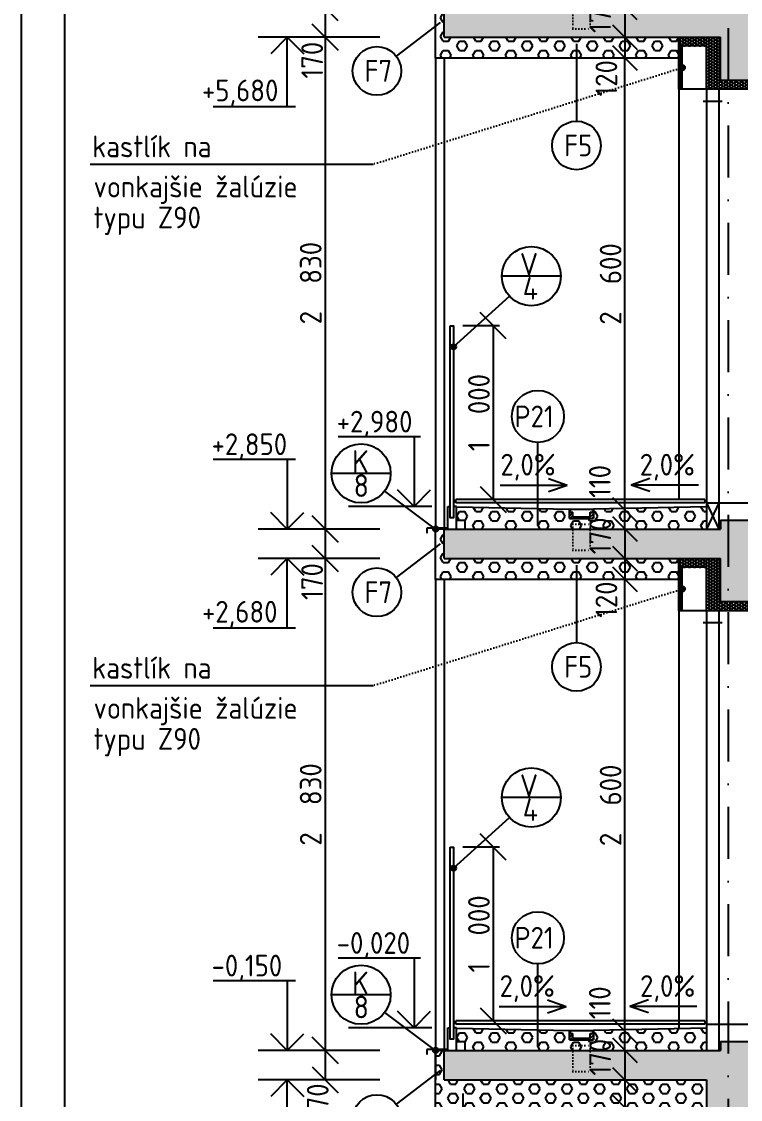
# Model space of a CAD drawing. Extents: x 3792242 to 5145247, y -1546315 to -1031918.
# Drawn here: x 3885421 to 3889560, y -1502193 to -1495990 of the extents above; entities that cross this region are included whole.
import ezdxf

# ---------------------------------------------------------------- set-up
doc = ezdxf.new("R2010")
doc.units = 0
doc.header["$MEASUREMENT"] = 0
doc.linetypes.add('ACAD_ISO07W100', pattern=[3.5, 0.5, -3])
doc.linetypes.add('BODKOCIARKOVANA_3', pattern=[5.6, 3, -1.3, 0, -1.3])
doc.layers.get('0').update_dxf_attribs({"linetype": 'CONTINUOUS'})
doc.layers.get('Defpoints').update_dxf_attribs({"color": 61, "linetype": 'CONTINUOUS'})
for name, color, linetype in [('KÓTY', 4, 'CONTINUOUS'), ('MÚRY', 1, 'CONTINUOUS'), ('OKNÁ', 143, 'CONTINUOUS'), ('osi', 253, 'CONTINUOUS'), ('TENKÁ', 7, 'CONTINUOUS'), ('tzb', 153, 'CONTINUOUS'), ('ZARIADENIE1', 145, 'CONTINUOUS'), ('ŠRAFY', 82, 'CONTINUOUS'), ('šrafy-múry', 8, 'CONTINUOUS')]:
    doc.layers.add(name, color=color, linetype=linetype)
doc.styles.add('STYLE1', font='isocp.shx')
doc.dimstyles.new('STANDARD 50', dxfattribs={"dimtxt": 125, "dimasz": 140, "dimexe": 10, "dimexo": 200, "dimgap": 20, "dimtad": 1, "dimdsep": 46, "dimlunit": 6, "dimtxsty": 'STYLE1', "dimblk1": 'OBLIQUE', "dimblk2": 'OBLIQUE', "dimsah": 1, "dimcen": 2.5, "dimse1": 1, "dimse2": 1, "dimadec": 0, "dimazin": 0, "dimtfac": 1, "dimtmove": 1, "dimatfit": 3, "dimldrblk": 'OBLIQUE', "dimfxl": 1, "dimtolj": 1, "dimtzin": 0, "dimarcsym": 0})
doc.dimstyles.new('STANDARD-50', dxfattribs={"dimtxt": 125, "dimasz": 150, "dimexe": 10, "dimexo": 200, "dimgap": 20, "dimtad": 1, "dimdsep": 46, "dimlunit": 6, "dimtxsty": 'STYLE1', "dimblk1": 'OBLIQUE', "dimblk2": 'OBLIQUE', "dimsah": 1, "dimcen": 2.5, "dimse1": 1, "dimse2": 1, "dimadec": 0, "dimazin": 0, "dimtfac": 1, "dimtmove": 1, "dimatfit": 3, "dimldrblk": 'OBLIQUE', "dimfxl": 1, "dimtolj": 1, "dimtzin": 0, "dimarcsym": 0})
pattern_1 = [(45, (-28638, 39883.5), (53.0330086, 194.4543648), [250, -50, 0, -50])]

# ---------------------------------------------------------------- blocks, each defined once
blk = doc.blocks.new('_OBLIQUE')
at = {"color": 0, "linetype": 'ByBlock'}
blk.add_line((-0.5, -0.5), (0.5, 0.5), dxfattribs=at)
blk = doc.blocks.new('*D31944')
at = {"layer": 'Defpoints', "color": 0}
for p in [(3887855, -1501910.3), (3887168.5, -1502080.3), (3887855, -1502080.3)]:
    blk.add_point(p, dxfattribs=at)
at = {"layer": 'KÓTY', "color": 0, "lineweight": -2, "ltscale": 0.25}
blk.add_line((3887168.5, -1501910.3), (3887168.5, -1502080.3), dxfattribs=at)
at = {"layer": 'KÓTY', "color": 0, "linetype": 'ByBlock', "lineweight": -2, "xscale": 150, "yscale": 150, "zscale": 150}
for p, rotation in [((3887168.5, -1501910.3), 90), ((3887168.5, -1502080.3), 270)]:
    blk.add_blockref('_OBLIQUE', p, dxfattribs=dict(at, rotation=rotation))
at = {"layer": 'KÓTY', "color": 0, "insert": (3887126.5, -1502206.5), "char_height": 125, "attachment_point": 5, "rotation": 90, "style": 'STYLE1'}
blk.add_mtext('\\A1;170', dxfattribs=at)
blk = doc.blocks.new('*D31945')
at = {"layer": 'Defpoints', "color": 0}
for p in [(3887855, -1499080.3), (3887168.5, -1501910.3), (3887855, -1501910.3)]:
    blk.add_point(p, dxfattribs=at)
at = {"layer": 'KÓTY', "color": 0, "lineweight": -2, "ltscale": 0.25}
blk.add_line((3887168.5, -1499080.3), (3887168.5, -1501910.3), dxfattribs=at)
at = {"layer": 'KÓTY', "color": 0, "linetype": 'ByBlock', "lineweight": -2, "xscale": 150, "yscale": 150, "zscale": 150}
for p, rotation in [((3887168.5, -1499080.3), 90), ((3887168.5, -1501910.3), 270)]:
    blk.add_blockref('_OBLIQUE', p, dxfattribs=dict(at, rotation=rotation))
at = {"layer": 'KÓTY', "color": 0, "insert": (3887086, -1500495.3), "char_height": 125, "attachment_point": 5, "rotation": 90, "style": 'STYLE1'}
blk.add_mtext('\\A1;2ﾠ830', dxfattribs=at)
blk = doc.blocks.new('*D31946')
at = {"layer": 'Defpoints', "color": 0}
for p in [(3887855, -1496080.3), (3887168.5, -1498910.3), (3887855, -1498910.3)]:
    blk.add_point(p, dxfattribs=at)
at = {"layer": 'KÓTY', "color": 0, "lineweight": -2, "ltscale": 0.25}
blk.add_line((3887168.5, -1496080.3), (3887168.5, -1498910.3), dxfattribs=at)
at = {"layer": 'KÓTY', "color": 0, "linetype": 'ByBlock', "lineweight": -2, "xscale": 150, "yscale": 150, "zscale": 150}
for p, rotation in [((3887168.5, -1496080.3), 90), ((3887168.5, -1498910.3), 270)]:
    blk.add_blockref('_OBLIQUE', p, dxfattribs=dict(at, rotation=rotation))
at = {"layer": 'KÓTY', "color": 0, "insert": (3887086, -1497495.3), "char_height": 125, "attachment_point": 5, "rotation": 90, "style": 'STYLE1'}
blk.add_mtext('\\A1;2ﾠ830', dxfattribs=at)
blk = doc.blocks.new('*D31947')
at = {"layer": 'Defpoints', "color": 0}
for p in [(3887855, -1498910.3), (3887168.5, -1499080.3), (3887855, -1499080.3)]:
    blk.add_point(p, dxfattribs=at)
at = {"layer": 'KÓTY', "color": 0, "lineweight": -2, "ltscale": 0.25}
blk.add_line((3887168.5, -1498910.3), (3887168.5, -1499080.3), dxfattribs=at)
at = {"layer": 'KÓTY', "color": 0, "linetype": 'ByBlock', "lineweight": -2, "xscale": 150, "yscale": 150, "zscale": 150}
for p, rotation in [((3887168.5, -1498910.3), 90), ((3887168.5, -1499080.3), 270)]:
    blk.add_blockref('_OBLIQUE', p, dxfattribs=dict(at, rotation=rotation))
at = {"layer": 'KÓTY', "color": 0, "insert": (3887094.5, -1499212.5), "char_height": 125, "attachment_point": 5, "rotation": 90, "style": 'STYLE1'}
blk.add_mtext('\\A1;170', dxfattribs=at)
blk = doc.blocks.new('*D31953')
at = {"layer": 'Defpoints', "color": 0}
for p in [(3887855, -1495910.3), (3887168.5, -1496080.3), (3887855, -1496080.3)]:
    blk.add_point(p, dxfattribs=at)
at = {"layer": 'KÓTY', "color": 0, "lineweight": -2, "ltscale": 0.25}
blk.add_line((3887168.5, -1495910.3), (3887168.5, -1496080.3), dxfattribs=at)
at = {"layer": 'KÓTY', "color": 0, "linetype": 'ByBlock', "lineweight": -2, "xscale": 150, "yscale": 150, "zscale": 150}
for p, rotation in [((3887168.5, -1495910.3), 90), ((3887168.5, -1496080.3), 270)]:
    blk.add_blockref('_OBLIQUE', p, dxfattribs=dict(at, rotation=rotation))
at = {"layer": 'KÓTY', "color": 0, "insert": (3887094.5, -1496212.5), "char_height": 125, "attachment_point": 5, "rotation": 90, "style": 'STYLE1'}
blk.add_mtext('\\A1;170', dxfattribs=at)
blk = doc.blocks.new('*D49195')
at = {"layer": 'Defpoints', "color": 0}
for p in [(3887908, -1497740.3), (3887921, -1498740.3), (3888137, -1498740.3)]:
    blk.add_point(p, dxfattribs=at)
at = {"layer": 'KÓTY', "color": 0, "lineweight": -2, "ltscale": 0.25}
blk.add_line((3888137, -1497740.3), (3888137, -1498740.3), dxfattribs=at)
at = {"layer": 'KÓTY', "color": 0, "linetype": 'ByBlock', "lineweight": -2, "xscale": 150, "yscale": 150, "zscale": 150}
for p, rotation in [((3888137, -1497740.3), 90), ((3888137, -1498740.3), 270)]:
    blk.add_blockref('_OBLIQUE', p, dxfattribs=dict(at, rotation=rotation))
at = {"layer": 'KÓTY', "color": 0, "insert": (3888054.5, -1498240.3), "char_height": 125, "attachment_point": 5, "rotation": 90, "style": 'STYLE1'}
blk.add_mtext('\\A1;1ﾠ000', dxfattribs=at)
blk = doc.blocks.new('*D49196')
at = {"layer": 'Defpoints', "color": 0}
for p in [(3887908, -1500740.3), (3887921, -1501740.3), (3888137, -1501740.3)]:
    blk.add_point(p, dxfattribs=at)
at = {"layer": 'KÓTY', "color": 0, "lineweight": -2, "ltscale": 0.25}
blk.add_line((3888137, -1500740.3), (3888137, -1501740.3), dxfattribs=at)
at = {"layer": 'KÓTY', "color": 0, "linetype": 'ByBlock', "lineweight": -2, "xscale": 150, "yscale": 150, "zscale": 150}
for p, rotation in [((3888137, -1500740.3), 90), ((3888137, -1501740.3), 270)]:
    blk.add_blockref('_OBLIQUE', p, dxfattribs=dict(at, rotation=rotation))
at = {"layer": 'KÓTY', "color": 0, "insert": (3888054.5, -1501240.3), "char_height": 125, "attachment_point": 5, "rotation": 90, "style": 'STYLE1'}
blk.add_mtext('\\A1;1ﾠ000', dxfattribs=at)
blk = doc.blocks.new('*D49201')
at = {"layer": 'Defpoints', "color": 0}
for p in [(3888895, -1495910.3), (3888895, -1496080.3), (3888895, -1496080.3)]:
    blk.add_point(p, dxfattribs=at)
at = {"layer": 'KÓTY', "color": 0, "lineweight": -2}
blk.add_line((3888895, -1495910.3), (3888895, -1496080.3), dxfattribs=at)
at = {"layer": 'KÓTY', "color": 0, "linetype": 'ByBlock', "lineweight": -2, "xscale": 140, "yscale": 140, "zscale": 140}
for p, rotation in [((3888895, -1495910.3), 90), ((3888895, -1496080.3), 270)]:
    blk.add_blockref('_OBLIQUE', p, dxfattribs=dict(at, rotation=rotation))
at = {"layer": 'KÓTY', "color": 0, "insert": (3888752.5, -1495950), "char_height": 125, "attachment_point": 5, "rotation": 90, "style": 'STYLE1'}
blk.add_mtext('\\A1;170', dxfattribs=at)
blk = doc.blocks.new('*D49202')
at = {"layer": 'Defpoints', "color": 0}
for p in [(3888895, -1496080.3), (3888895, -1496200.3), (3889205, -1496200.3)]:
    blk.add_point(p, dxfattribs=at)
at = {"layer": 'KÓTY', "color": 0, "lineweight": -2}
blk.add_line((3888895, -1496080.3), (3888895, -1496200.3), dxfattribs=at)
at = {"layer": 'KÓTY', "color": 0, "linetype": 'ByBlock', "lineweight": -2, "xscale": 140, "yscale": 140, "zscale": 140}
for p, rotation in [((3888895, -1496080.3), 90), ((3888895, -1496200.3), 270)]:
    blk.add_blockref('_OBLIQUE', p, dxfattribs=dict(at, rotation=rotation))
at = {"layer": 'KÓTY', "color": 0, "insert": (3888788, -1496317), "char_height": 125, "attachment_point": 5, "rotation": 90, "style": 'STYLE1'}
blk.add_mtext('\\A1;120', dxfattribs=at)
blk = doc.blocks.new('*D49203')
at = {"layer": 'Defpoints', "color": 0}
for p in [(3888895, -1498800.3), (3889155, -1498800.3), (3889155, -1498910.3)]:
    blk.add_point(p, dxfattribs=at)
at = {"layer": 'KÓTY', "color": 0, "lineweight": -2}
blk.add_line((3888895, -1498910.3), (3888895, -1498800.3), dxfattribs=at)
at = {"layer": 'KÓTY', "color": 0, "linetype": 'ByBlock', "lineweight": -2, "xscale": 140, "yscale": 140, "zscale": 140}
for p, rotation in [((3888895, -1498800.3), 90), ((3888895, -1498910.3), 270)]:
    blk.add_blockref('_OBLIQUE', p, dxfattribs=dict(at, rotation=rotation))
at = {"layer": 'KÓTY', "color": 0, "insert": (3888750, -1498636.5), "char_height": 125, "attachment_point": 5, "rotation": 90, "style": 'STYLE1'}
blk.add_mtext('\\A1;110', dxfattribs=at)
blk = doc.blocks.new('*D49204')
at = {"layer": 'Defpoints', "color": 0}
for p in [(3888895, -1498910.3), (3888895, -1499080.3), (3888895, -1499080.3)]:
    blk.add_point(p, dxfattribs=at)
at = {"layer": 'KÓTY', "color": 0, "lineweight": -2}
blk.add_line((3888895, -1498910.3), (3888895, -1499080.3), dxfattribs=at)
at = {"layer": 'KÓTY', "color": 0, "linetype": 'ByBlock', "lineweight": -2, "xscale": 140, "yscale": 140, "zscale": 140}
for p, rotation in [((3888895, -1498910.3), 90), ((3888895, -1499080.3), 270)]:
    blk.add_blockref('_OBLIQUE', p, dxfattribs=dict(at, rotation=rotation))
at = {"layer": 'KÓTY', "color": 0, "insert": (3888752.5, -1498950), "char_height": 125, "attachment_point": 5, "rotation": 90, "style": 'STYLE1'}
blk.add_mtext('\\A1;170', dxfattribs=at)
blk = doc.blocks.new('*D49205')
at = {"layer": 'Defpoints', "color": 0}
for p in [(3888895, -1499080.3), (3888895, -1499200.3), (3889205, -1499200.3)]:
    blk.add_point(p, dxfattribs=at)
at = {"layer": 'KÓTY', "color": 0, "lineweight": -2}
blk.add_line((3888895, -1499080.3), (3888895, -1499200.3), dxfattribs=at)
at = {"layer": 'KÓTY', "color": 0, "linetype": 'ByBlock', "lineweight": -2, "xscale": 140, "yscale": 140, "zscale": 140}
for p, rotation in [((3888895, -1499080.3), 90), ((3888895, -1499200.3), 270)]:
    blk.add_blockref('_OBLIQUE', p, dxfattribs=dict(at, rotation=rotation))
at = {"layer": 'KÓTY', "color": 0, "insert": (3888788, -1499317), "char_height": 125, "attachment_point": 5, "rotation": 90, "style": 'STYLE1'}
blk.add_mtext('\\A1;120', dxfattribs=at)
blk = doc.blocks.new('*D49206')
at = {"layer": 'Defpoints', "color": 0}
for p in [(3888895, -1501800.3), (3889155, -1501800.3), (3889155, -1501910.3)]:
    blk.add_point(p, dxfattribs=at)
at = {"layer": 'KÓTY', "color": 0, "lineweight": -2}
blk.add_line((3888895, -1501910.3), (3888895, -1501800.3), dxfattribs=at)
at = {"layer": 'KÓTY', "color": 0, "linetype": 'ByBlock', "lineweight": -2, "xscale": 140, "yscale": 140, "zscale": 140}
for p, rotation in [((3888895, -1501800.3), 90), ((3888895, -1501910.3), 270)]:
    blk.add_blockref('_OBLIQUE', p, dxfattribs=dict(at, rotation=rotation))
at = {"layer": 'KÓTY', "color": 0, "insert": (3888750, -1501636.5), "char_height": 125, "attachment_point": 5, "rotation": 90, "style": 'STYLE1'}
blk.add_mtext('\\A1;110', dxfattribs=at)
blk = doc.blocks.new('*D49207')
at = {"layer": 'Defpoints', "color": 0}
for p in [(3888895, -1501910.3), (3888895, -1502080.3), (3888895, -1502080.3)]:
    blk.add_point(p, dxfattribs=at)
at = {"layer": 'KÓTY', "color": 0, "lineweight": -2}
blk.add_line((3888895, -1501910.3), (3888895, -1502080.3), dxfattribs=at)
at = {"layer": 'KÓTY', "color": 0, "linetype": 'ByBlock', "lineweight": -2, "xscale": 140, "yscale": 140, "zscale": 140}
for p, rotation in [((3888895, -1501910.3), 90), ((3888895, -1502080.3), 270)]:
    blk.add_blockref('_OBLIQUE', p, dxfattribs=dict(at, rotation=rotation))
at = {"layer": 'KÓTY', "color": 0, "insert": (3888752.5, -1501950), "char_height": 125, "attachment_point": 5, "rotation": 90, "style": 'STYLE1'}
blk.add_mtext('\\A1;170', dxfattribs=at)
blk = doc.blocks.new('*D49208')
at = {"layer": 'Defpoints', "color": 0}
for p in [(3888791.7, -1502080.3), (3888895, -1502240.3), (3889205, -1502240.3)]:
    blk.add_point(p, dxfattribs=at)
at = {"layer": 'KÓTY', "color": 0, "lineweight": -2}
blk.add_line((3888895, -1502080.3), (3888895, -1502240.3), dxfattribs=at)
at = {"layer": 'KÓTY', "color": 0, "linetype": 'ByBlock', "lineweight": -2, "xscale": 140, "yscale": 140, "zscale": 140}
for p, rotation in [((3888895, -1502080.3), 90), ((3888895, -1502240.3), 270)]:
    blk.add_blockref('_OBLIQUE', p, dxfattribs=dict(at, rotation=rotation))
at = {"layer": 'KÓTY', "color": 0, "insert": (3888788, -1502357), "char_height": 125, "attachment_point": 5, "rotation": 90, "style": 'STYLE1'}
blk.add_mtext('\\A1;160', dxfattribs=at)
blk = doc.blocks.new('*D49210')
at = {"layer": 'Defpoints', "color": 0}
for p in [(3888895, -1496200.3), (3888895, -1496200.3), (3888895, -1498800.3)]:
    blk.add_point(p, dxfattribs=at)
at = {"layer": 'KÓTY', "color": 0, "lineweight": -2}
blk.add_line((3888895, -1498800.3), (3888895, -1496200.3), dxfattribs=at)
at = {"layer": 'KÓTY', "color": 0, "linetype": 'ByBlock', "lineweight": -2, "xscale": 140, "yscale": 140, "zscale": 140}
for p, rotation in [((3888895, -1496200.3), 90), ((3888895, -1498800.3), 270)]:
    blk.add_blockref('_OBLIQUE', p, dxfattribs=dict(at, rotation=rotation))
at = {"layer": 'KÓTY', "color": 0, "insert": (3888812.5, -1497500.3), "char_height": 125, "attachment_point": 5, "rotation": 90, "style": 'STYLE1'}
blk.add_mtext('\\A1;2ﾠ600', dxfattribs=at)
blk = doc.blocks.new('*D49211')
at = {"layer": 'Defpoints', "color": 0}
for p in [(3888895, -1499200.3), (3888895, -1499200.3), (3888895, -1501800.3)]:
    blk.add_point(p, dxfattribs=at)
at = {"layer": 'KÓTY', "color": 0, "lineweight": -2}
blk.add_line((3888895, -1501800.3), (3888895, -1499200.3), dxfattribs=at)
at = {"layer": 'KÓTY', "color": 0, "linetype": 'ByBlock', "lineweight": -2, "xscale": 140, "yscale": 140, "zscale": 140}
for p, rotation in [((3888895, -1499200.3), 90), ((3888895, -1501800.3), 270)]:
    blk.add_blockref('_OBLIQUE', p, dxfattribs=dict(at, rotation=rotation))
at = {"layer": 'KÓTY', "color": 0, "insert": (3888812.5, -1500500.3), "char_height": 125, "attachment_point": 5, "rotation": 90, "style": 'STYLE1'}
blk.add_mtext('\\A1;2ﾠ600', dxfattribs=at)
blk = doc.blocks.new('*D49218')
at = {"layer": 'Defpoints', "color": 0}
for p in [(3887805, -1502240.3), (3888006.8, -1503975.3), (3888895, -1503975.3)]:
    blk.add_point(p, dxfattribs=at)
at = {"layer": 'KÓTY', "color": 0, "lineweight": -2}
blk.add_line((3888895, -1502240.3), (3888895, -1503975.3), dxfattribs=at)
at = {"layer": 'KÓTY', "color": 0, "linetype": 'ByBlock', "lineweight": -2, "xscale": 140, "yscale": 140, "zscale": 140}
for p, rotation in [((3888895, -1502240.3), 90), ((3888895, -1503975.3), 270)]:
    blk.add_blockref('_OBLIQUE', p, dxfattribs=dict(at, rotation=rotation))
at = {"layer": 'KÓTY', "color": 0, "insert": (3888804, -1503457.5), "char_height": 125, "attachment_point": 5, "rotation": 90, "style": 'STYLE1'}
blk.add_mtext('\\A1;1ﾠ735', dxfattribs=at)

msp = doc.modelspace()

# ---------------------------------------------------------------- hatches: boundary and pattern name
at = {"layer": 'TENKÁ'}
h = msp.add_hatch(color=256, dxfattribs=at)
h.dxf.hatch_style = 1
h.paths.add_polyline_path([(3889225, -1496240.27, 2.41421356), (3889240, -1496255.27, 0.41421356)])
h = msp.add_hatch(color=256, dxfattribs=at)
h.dxf.hatch_style = 1
h.paths.add_polyline_path([(3887908, -1497846.756, 2.41421356), (3887923, -1497861.756, 0.41421356)])
h = msp.add_hatch(color=256, dxfattribs=at)
h.dxf.hatch_style = 1
h.paths.add_polyline_path([(3887805, -1498895.27, 2.41421356), (3887820, -1498910.27, 0.41421356)])
h = msp.add_hatch(color=256, dxfattribs=at)
h.dxf.hatch_style = 1
h.paths.add_polyline_path([(3889225, -1499240.27, 2.41421356), (3889240, -1499255.27, 0.41421356)])
h = msp.add_hatch(color=256, dxfattribs=at)
h.dxf.hatch_style = 1
h.paths.add_polyline_path([(3887908, -1500846.756, 2.41421356), (3887923, -1500861.756, 0.41421356)])
h = msp.add_hatch(color=256, dxfattribs=at)
h.dxf.hatch_style = 1
h.paths.add_polyline_path([(3887805, -1501895.27, 2.41421356), (3887820, -1501910.27, 0.41421356)])
at = {"layer": 'tzb'}
h = msp.add_hatch(dxfattribs=at)
h.set_pattern_fill('ANSI31', color=256, scale=100)
h.set_pattern_definition([(45, (135035.5, 10000), (-8.838834765, 8.838834765), [])])
h.paths.add_polyline_path([(3888713.5, -1498850.27), (3888713.5, -1498795.27), (3888707.5, -1498795.27), (3888707.5, -1498814.27), (3888695, -1498814.27), (3888695, -1498840.27), (3888595, -1498840.27), (3888595, -1498814.27), (3888582.5, -1498814.27), (3888582.5, -1498795.27), (3888576.5, -1498795.27), (3888576.5, -1498850.27), (3888595, -1498850.27), (3888695, -1498850.27)])
h = msp.add_hatch(dxfattribs=at)
h.set_pattern_fill('ANSI31', color=256, scale=100)
h.set_pattern_definition([(45, (135035.5, 7000), (-8.838834765, 8.838834765), [])])
h.paths.add_polyline_path([(3888713.5, -1501850.27), (3888713.5, -1501795.27), (3888707.5, -1501795.27), (3888707.5, -1501814.27), (3888695, -1501814.27), (3888695, -1501840.27), (3888595, -1501840.27), (3888595, -1501814.27), (3888582.5, -1501814.27), (3888582.5, -1501795.27), (3888576.5, -1501795.27), (3888576.5, -1501850.27), (3888595, -1501850.27), (3888695, -1501850.27)])
at = {"layer": 'ŠRAFY'}
h = msp.add_hatch(dxfattribs=at)
h.set_pattern_fill('HEX', color=256, scale=250)
h.set_pattern_definition([(0, (-510058, 13000), (0, 54.12658774), [31.25, -62.5]), (120, (-510058, 13000), (-46.875, -27.06329387), [31.25, -62.5]), (60, (-510026.75, 13000), (-46.875, 27.06329387), [31.25, -62.5])])
h.paths.add_polyline_path([(3889225, -1496080.27), (3889225, -1496130.27), (3889205, -1496130.27), (3889205, -1496080.27)])
h.paths.add_polyline_path([(3887855, -1495910.27), (3887855, -1496080.27), (3888625, -1496080.27), (3888665, -1496080.27), (3889205, -1496080.27), (3889225, -1496080.27), (3889225, -1496130.27), (3889205, -1496130.27), (3889205, -1496200.27), (3887805, -1496200.27), (3887805, -1495910.27)])
h = msp.add_hatch(dxfattribs=at)
h.set_pattern_fill('HONEY', color=256, scale=80)
h.set_pattern_definition([(0, (-556648, 4000), (15, 8.660254038), [10, -20]), (120, (-556648, 4000), (-15, 8.660254038), [10, -20]), (60, (-556648, 4000), (1e-14, 17.320508076), [-20, 10])])
h.paths.add_polyline_path([(3889205, -1496080.27), (3889365, -1496080.27), (3889365, -1496130.27), (3889225, -1496130.27), (3889205, -1496130.27)])
h = msp.add_hatch(dxfattribs=at)
h.set_pattern_fill('HONEY', color=256, scale=80)
h.set_pattern_definition([(0, (-556648, 4000), (15, 8.660254038), [10, -20]), (120, (-556648, 4000), (-15, 8.660254038), [10, -20]), (60, (-556648, 4000), (9e-15, 17.320508076), [-20, 10])])
h.paths.add_polyline_path([(3889445, -1496080.27), (3889445, -1496330.27), (3889445, -1496380.27), (3889435, -1496380.27), (3889365, -1496380.27), (3889365, -1496170.27), (3889365, -1496150.27), (3889365, -1496080.27)])
h = msp.add_hatch(dxfattribs=at)
h.set_pattern_fill('HONEY', color=256, scale=80)
h.set_pattern_definition([(0, (-556648, 4000), (15, 8.660254038), [10, -20]), (120, (-556648, 4000), (-15, 8.660254038), [10, -20]), (60, (-556648, 4000), (1e-14, 17.320508076), [-20, 10])])
h.paths.add_polyline_path([(3889205, -1496380.27), (3889205, -1496240.27), (3889205, -1496130.27), (3889225, -1496130.27), (3889225, -1496380.27)])
h = msp.add_hatch(dxfattribs=at)
h.set_pattern_fill('HONEY', color=256, scale=80)
h.set_pattern_definition([(0, (-556648, 4000), (15, 8.660254038), [10, -20]), (120, (-556648, 4000), (-15, 8.660254038), [10, -20]), (60, (-556648, 4000), (3e-15, 17.320508076), [-20, 10])])
h.paths.add_polyline_path([(3889745, -1496330.27), (3889725, -1496330.27), (3889655, -1496330.27), (3889585, -1496330.27), (3889515, -1496330.27), (3889445, -1496330.27), (3889445, -1496380.27), (3889515, -1496380.27), (3889745, -1496380.27)])
h = msp.add_hatch(dxfattribs=at)
h.set_pattern_fill('HEX', color=256, scale=250)
h.set_pattern_definition([(0, (-510058, 13000), (0, 54.12658774), [31.25, -62.5]), (120, (-510058, 13000), (-46.875, -27.06329387), [31.25, -62.5]), (60, (-510026.75, 13000), (-46.875, 27.06329387), [31.25, -62.5])])
h.paths.add_polyline_path([(3888695, -1498910.27), (3889365, -1498910.27), (3889365, -1498782.24), (3889205, -1498785.44), (3888713.5, -1498795.27), (3888713.5, -1498850.27), (3888576.5, -1498850.27), (3888576.5, -1498795.27), (3887925, -1498782.24), (3887925, -1498860.27), (3887975, -1498860.27), (3887975, -1498910.27), (3888595, -1498910.27)])
h = msp.add_hatch(dxfattribs=at)
h.set_pattern_fill('HEX', color=256, scale=250)
h.set_pattern_definition([(0, (-510058, 10000), (0, 54.12658774), [31.25, -62.5]), (120, (-510058, 10000), (-46.875, -27.06329387), [31.25, -62.5]), (60, (-510026.75, 10000), (-46.875, 27.06329387), [31.25, -62.5])])
h.paths.add_polyline_path([(3889225, -1499080.27), (3889225, -1499130.27), (3889205, -1499130.27), (3889205, -1499080.27)])
h.paths.add_polyline_path([(3887855, -1498910.27), (3887855, -1499080.27), (3888625, -1499080.27), (3888665, -1499080.27), (3889205, -1499080.27), (3889225, -1499080.27), (3889225, -1499130.27), (3889205, -1499130.27), (3889205, -1499200.27), (3887805, -1499200.27), (3887805, -1498910.27)])
h = msp.add_hatch(dxfattribs=at)
h.set_pattern_fill('HONEY', color=256, scale=80)
h.set_pattern_definition([(0, (-556648, 1000), (15, 8.660254038), [10, -20]), (120, (-556648, 1000), (-15, 8.660254038), [10, -20]), (60, (-556648, 1000), (1e-14, 17.320508076), [-20, 10])])
h.paths.add_polyline_path([(3889205, -1499080.27), (3889365, -1499080.27), (3889365, -1499130.27), (3889225, -1499130.27), (3889205, -1499130.27)])
h = msp.add_hatch(dxfattribs=at)
h.set_pattern_fill('HONEY', color=256, scale=80)
h.set_pattern_definition([(0, (-556648, 1000), (15, 8.660254038), [10, -20]), (120, (-556648, 1000), (-15, 8.660254038), [10, -20]), (60, (-556648, 1000), (9e-15, 17.320508076), [-20, 10])])
h.paths.add_polyline_path([(3889445, -1499080.27), (3889445, -1499330.27), (3889445, -1499380.27), (3889435, -1499380.27), (3889365, -1499380.27), (3889365, -1499170.27), (3889365, -1499150.27), (3889365, -1499080.27)])
h = msp.add_hatch(dxfattribs=at)
h.set_pattern_fill('HONEY', color=256, scale=80)
h.set_pattern_definition([(0, (-556648, 1000), (15, 8.660254038), [10, -20]), (120, (-556648, 1000), (-15, 8.660254038), [10, -20]), (60, (-556648, 1000), (1e-14, 17.320508076), [-20, 10])])
h.paths.add_polyline_path([(3889205, -1499380.27), (3889205, -1499240.27), (3889205, -1499130.27), (3889225, -1499130.27), (3889225, -1499380.27)])
h = msp.add_hatch(dxfattribs=at)
h.set_pattern_fill('HONEY', color=256, scale=80)
h.set_pattern_definition([(0, (-556648, 1000), (15, 8.660254038), [10, -20]), (120, (-556648, 1000), (-15, 8.660254038), [10, -20]), (60, (-556648, 1000), (3e-15, 17.320508076), [-20, 10])])
h.paths.add_polyline_path([(3889745, -1499330.27), (3889725, -1499330.27), (3889655, -1499330.27), (3889585, -1499330.27), (3889515, -1499330.27), (3889445, -1499330.27), (3889445, -1499380.27), (3889515, -1499380.27), (3889745, -1499380.27)])
h = msp.add_hatch(dxfattribs=at)
h.set_pattern_fill('HEX', color=256, scale=250)
h.set_pattern_definition([(0, (-510058, 10000), (0, 54.12658774), [31.25, -62.5]), (120, (-510058, 10000), (-46.875, -27.06329387), [31.25, -62.5]), (60, (-510026.75, 10000), (-46.875, 27.06329387), [31.25, -62.5])])
h.paths.add_polyline_path([(3888695, -1501910.27), (3889365, -1501910.27), (3889365, -1501782.24), (3889205, -1501785.44), (3888713.5, -1501795.27), (3888713.5, -1501850.27), (3888576.5, -1501850.27), (3888576.5, -1501795.27), (3887925, -1501782.24), (3887925, -1501860.27), (3887975, -1501860.27), (3887975, -1501910.27), (3888595, -1501910.27)])
h = msp.add_hatch(dxfattribs=at)
h.set_pattern_fill('HEX', color=256, scale=250, angle=180)
h.set_pattern_definition([(0, (-612672, 8460.5), (0, 54.12658774), [31.25, -62.5]), (120, (-612672, 8460.5), (-46.875, -27.06329387), [31.25, -62.5]), (60, (-612640.75, 8460.5), (-46.875, 27.06329387), [31.25, -62.5])])
h.paths.add_polyline_path([(3887855, -1501910.27), (3887855, -1502080.27), (3889365, -1502080.27), (3889365, -1502480.27), (3889615, -1502480.27), (3889615, -1502580.27), (3889435, -1502580.27), (3889365, -1502580.27), (3889205, -1502580.27), (3889205, -1502240.27), (3887805, -1502240.27), (3887805, -1501910.27)])
at = {"layer": 'šrafy-múry'}
h = msp.add_hatch(dxfattribs=at)
h.set_pattern_fill('ANSI36', color=253, scale=800, angle=180)
h.set_pattern_definition(pattern_1)
h.paths.add_polyline_path([(3903005, -1496330.27), (3903005, -1495860.27), (3889445, -1495860.27), (3889445, -1495910.27), (3887855, -1495910.27), (3887855, -1496080.27), (3889445, -1496080.27), (3889445, -1496330.27), (3889745, -1496330.27), (3889745, -1496080.27), (3894980, -1496080.27), (3895120, -1496080.27), (3897670, -1496080.27), (3897785, -1496080.27), (3902665, -1496080.27), (3902665, -1496330.27)])
h = msp.add_hatch(dxfattribs=at)
h.set_pattern_fill('ANSI36', color=253, scale=800, angle=180)
h.set_pattern_definition(pattern_1)
h.paths.add_polyline_path([(3887875, -1498910.27), (3887855, -1498910.27), (3887855, -1499080.27), (3889205, -1499080.27), (3889365, -1499080.27), (3889445, -1499080.27), (3889445, -1499330.27), (3889745, -1499330.27), (3889745, -1499080.27), (3894980, -1499080.27), (3895120, -1499080.27), (3897670, -1499080.27), (3897785, -1499080.27), (3902665, -1499080.27), (3902665, -1499330.27), (3903005, -1499330.27), (3903005, -1498860.27), (3902665, -1498860.27), (3897785, -1498860.27), (3897670, -1498860.27), (3895120, -1498860.27), (3894980, -1498860.27), (3889445, -1498860.27), (3889445, -1498910.27), (3889435, -1498910.27), (3889365, -1498910.27), (3887925, -1498910.27)])
h = msp.add_hatch(dxfattribs=at)
h.set_pattern_fill('ANSI36', color=253, scale=800, angle=180)
h.set_pattern_definition([(45, (-28638, 36883.5), (53.0330086, 194.4543648), [250, -50, 0, -50])])
h.paths.add_polyline_path([(3887875, -1501910.27), (3887855, -1501910.27), (3887855, -1502080.27), (3887875, -1502080.27), (3889365, -1502080.27), (3889365, -1502480.27), (3889615, -1502480.27), (3889615, -1502080.27), (3902795, -1502080.27), (3903005, -1502080.27), (3903005, -1501860.27), (3902665, -1501860.27), (3897785, -1501860.27), (3897670, -1501860.27), (3895120, -1501860.27), (3894980, -1501860.27), (3889445, -1501860.27), (3889445, -1501910.27), (3889435, -1501910.27), (3889365, -1501910.27), (3887925, -1501910.27)])

# ---------------------------------------------------------------- linework, layer by layer
at = {"layer": 'KÓTY', "ltscale": 0.25}
for p, q in [((3887133.903, -1496080.27), (3886783.903, -1496080.27)), ((3887483.903, -1496080.27), (3887133.903, -1496080.27)), ((3885817, -1496811), (3887447, -1496811)), ((3888172, -1497740.27), (3887961, -1497740.27)), ((3887784, -1498780.27), (3887303, -1498780.27)), ((3887133.903, -1498910.27), (3886783.903, -1498910.27)), ((3887483.903, -1498910.27), (3887133.903, -1498910.27)), ((3887133.903, -1499080.27), (3886783.903, -1499080.27)), ((3887483.903, -1499080.27), (3887133.903, -1499080.27)), ((3885817, -1499811), (3887447, -1499811)), ((3888172, -1500740.27), (3887961, -1500740.27)), ((3887784, -1501780.27), (3887303, -1501780.27)), ((3887133.903, -1501910.27), (3886783.903, -1501910.27)), ((3887483.903, -1501910.27), (3887133.903, -1501910.27)), ((3887133.903, -1502080.27), (3886783.903, -1502080.27)), ((3887483.903, -1502080.27), (3887133.903, -1502080.27))]:
    msp.add_line(p, q, dxfattribs=at)
at = {"layer": 'KÓTY', "linetype": 'ACAD_ISO07W100', "ltscale": 5}
for p, q in [((3889225, -1496255.27), (3887447, -1496811)), ((3889225, -1499255.27), (3887447, -1499811))]:
    msp.add_line(p, q, dxfattribs=at)
at = {"layer": 'MÚRY'}
for p, q in [((3887805, -1496200.27), (3887805, -1495910.27)), ((3889205, -1496200.27), (3887805, -1496200.27)), ((3889205, -1496380.27), (3889205, -1496200.27)), ((3889745, -1496380.27), (3889205, -1496380.27)), ((3889365, -1498760.27), (3894980, -1498760.27)), ((3889365, -1498760.27), (3889365, -1498782.24)), ((3887925, -1498782.24), (3888576.5, -1498795.27)), ((3888576.5, -1498795.27), (3888582.5, -1498795.27)), ((3888582.5, -1498814.27), (3888582.5, -1498795.27)), ((3888582.5, -1498814.27), (3888595, -1498814.27)), ((3888595, -1498840.27), (3888595, -1498814.27)), ((3888695, -1498814.27), (3888707.5, -1498814.27)), ((3888695, -1498840.27), (3888695, -1498814.27)), ((3888707.5, -1498795.27), (3888713.5, -1498795.27)), ((3888707.5, -1498795.27), (3888707.5, -1498814.27)), ((3889365, -1498782.24), (3888713.5, -1498795.27)), ((3888595, -1498840.27), (3888695, -1498840.27)), ((3887805, -1499200.27), (3887805, -1498910.27)), ((3887875, -1498910.27), (3887805, -1498910.27)), ((3889205, -1499200.27), (3887805, -1499200.27)), ((3889205, -1499380.27), (3889205, -1499200.27)), ((3889745, -1499380.27), (3889205, -1499380.27)), ((3887925, -1501782.24), (3888576.5, -1501795.27)), ((3888576.5, -1501795.27), (3888582.5, -1501795.27)), ((3888582.5, -1501814.27), (3888582.5, -1501795.27)), ((3888707.5, -1501795.27), (3888713.5, -1501795.27)), ((3888707.5, -1501795.27), (3888707.5, -1501814.27)), ((3889365, -1501782.24), (3888713.5, -1501795.27)), ((3889365, -1501760.27), (3894980, -1501760.27)), ((3889365, -1501760.27), (3889365, -1501782.24)), ((3888582.5, -1501814.27), (3888595, -1501814.27)), ((3888595, -1501840.27), (3888595, -1501814.27)), ((3888595, -1501840.27), (3888695, -1501840.27)), ((3888695, -1501814.27), (3888707.5, -1501814.27)), ((3888695, -1501840.27), (3888695, -1501814.27)), ((3887805, -1501910.27), (3887805, -1502080.27)), ((3887805, -1502240.27), (3887805, -1501910.27)), ((3887875, -1501910.27), (3887805, -1501910.27))]:
    msp.add_line(p, q, dxfattribs=at)
at = {"layer": 'OKNÁ', "ltscale": 0.25}
for p, q in [((3887831.5, -1495995.27), (3887578.124, -1496189.436)), ((3888616, -1496118.27), (3888616, -1496563.463)), ((3889365, -1496380.27), (3889365, -1498760.27)), ((3889435, -1496380.27), (3889435, -1498760.27)), ((3889455, -1496450.27), (3889345, -1496450.27)), ((3888393.689, -1498890.338), (3888393.689, -1498412.662)), ((3887831.5, -1498995.27), (3887578.124, -1499189.436)), ((3888616, -1499118.27), (3888616, -1499563.463)), ((3889365, -1499380.27), (3889365, -1501760.27)), ((3889435, -1499380.27), (3889435, -1501760.27)), ((3889455, -1499450.27), (3889345, -1499450.27)), ((3888393.689, -1501890.338), (3888393.689, -1501412.662)), ((3887831.5, -1502026), (3887578.124, -1502220.166)), ((3887961.5, -1502158.27), (3887961.5, -1502603.463))]:
    msp.add_line(p, q, dxfattribs=at)
for centre, radius in [((3887467, -1496274.592), 140), ((3888616, -1496703.463), 140), ((3888393.689, -1498262.662), 150), ((3887467, -1499274.592), 140), ((3888616, -1499703.463), 140), ((3888393.689, -1501262.662), 150), ((3887467, -1502305.322), 140)]:
    msp.add_circle(centre, radius, dxfattribs=at)
at = {"layer": 'osi', "linetype": 'BODKOCIARKOVANA_3', "ltscale": 100}
msp.add_line((3889490, -1485946), (3889490, -1508356), dxfattribs=at)
at = {"layer": 'TENKÁ', "color": 7}
for p, q in [((3885421.311, -1511713.552), (3885421.311, -1483879.516)), ((3885671.311, -1511463.552), (3885671.311, -1484129.516))]:
    msp.add_line(p, q, dxfattribs=at)
at = {"layer": 'TENKÁ'}
for p, q in [((3887855, -1496080.27), (3887855, -1495910.27)), ((3887855, -1496080.27), (3889445, -1496080.27)), ((3889205, -1496200.27), (3889205, -1496080.27)), ((3889365, -1496380.27), (3889365, -1496080.27)), ((3889445, -1496330.27), (3889445, -1496080.27)), ((3889225, -1496130.27), (3889205, -1496130.27)), ((3889225, -1496380.27), (3889225, -1496130.27)), ((3889365, -1496130.27), (3889225, -1496130.27)), ((3887805, -1496200.27), (3887805, -1498905)), ((3887855, -1496200.27), (3887855, -1498905)), ((3889745, -1496330.27), (3889445, -1496330.27)), ((3889205, -1496380.27), (3889205, -1498740.27)), ((3887908, -1497861.756), (3888230.076, -1497569.649)), ((3888454.55, -1498619.67), (3888561.75, -1498657.27)), ((3889038.95, -1498619.67), (3888931.75, -1498657.27)), ((3887805, -1498910.27), (3887512.301, -1498692.097)), ((3888175.75, -1498657.27), (3888561.75, -1498657.27)), ((3888454.55, -1498694.87), (3888561.75, -1498657.27)), ((3889317.75, -1498657.27), (3888931.75, -1498657.27)), ((3889038.95, -1498694.87), (3888931.75, -1498657.27)), ((3889355, -1498740.27), (3887921, -1498740.27)), ((3887921, -1498760.27), (3887921, -1498740.27)), ((3889355, -1498760.27), (3887921, -1498760.27)), ((3889355, -1498740.27), (3889355, -1498760.27)), ((3889435, -1498760.27), (3889365, -1498910.27)), ((3889365, -1498760.27), (3889435, -1498910.27)), ((3889435, -1498760.27), (3889435, -1498910.27)), ((3887875, -1498910.27), (3887875, -1498780.27)), ((3887875, -1498780.27), (3887888, -1498780.27)), ((3887925, -1498780.27), (3887908, -1498780.27)), ((3887925, -1498910.27), (3887925, -1498780.27)), ((3888582.5, -1498795.27), (3888707.5, -1498795.27)), ((3889365, -1498782.24), (3889365, -1498910.27)), ((3887925, -1498860.27), (3887975, -1498860.27)), ((3887975, -1498910.27), (3887975, -1498860.27)), ((3889445, -1498860.27), (3903045, -1498860.27)), ((3889445, -1498860.27), (3889445, -1498910.27)), ((3887875, -1498905), (3887755, -1498905)), ((3887755, -1498905), (3887755, -1498935)), ((3887855, -1499080.27), (3887855, -1498910.27)), ((3887855, -1498910.27), (3889445, -1498910.27)), ((3887855, -1499080.27), (3889445, -1499080.27)), ((3889205, -1499200.27), (3889205, -1499080.27)), ((3889365, -1499380.27), (3889365, -1499080.27)), ((3889445, -1499330.27), (3889445, -1499080.27)), ((3889225, -1499130.27), (3889205, -1499130.27)), ((3889225, -1499380.27), (3889225, -1499130.27)), ((3889365, -1499130.27), (3889225, -1499130.27)), ((3887805, -1499200.27), (3887805, -1501905)), ((3887855, -1499200.27), (3887855, -1501905)), ((3889745, -1499330.27), (3889445, -1499330.27)), ((3889205, -1499380.27), (3889205, -1501782.27)), ((3887908, -1500861.756), (3888230.076, -1500569.649)), ((3888450.05, -1501619.67), (3888557.25, -1501657.27)), ((3889030.95, -1501619.67), (3888923.75, -1501657.27)), ((3888171.25, -1501657.27), (3888557.25, -1501657.27)), ((3888450.05, -1501694.87), (3888557.25, -1501657.27)), ((3889309.75, -1501657.27), (3888923.75, -1501657.27)), ((3889030.95, -1501694.87), (3888923.75, -1501657.27)), ((3887805, -1501910.27), (3887512.301, -1501692.097)), ((3887921, -1501760.27), (3887921, -1501740.27)), ((3889355, -1501740.27), (3887921, -1501740.27)), ((3887921, -1501760.27), (3887921, -1501740.27)), ((3889355, -1501740.27), (3889355, -1501760.27)), ((3887875, -1501910.27), (3887875, -1501780.27)), ((3887875, -1501780.27), (3887888, -1501780.27)), ((3887925, -1501780.27), (3887908, -1501780.27)), ((3889355, -1501760.27), (3887921, -1501760.27)), ((3887925, -1501910.27), (3887925, -1501780.27)), ((3888582.5, -1501795.27), (3888707.5, -1501795.27)), ((3889365, -1501782.24), (3889365, -1501910.27)), ((3889435, -1501760.27), (3889435, -1501910.27)), ((3887925, -1501860.27), (3887975, -1501860.27)), ((3887975, -1501910.27), (3887975, -1501860.27)), ((3889445, -1501860.27), (3903045, -1501860.27)), ((3889445, -1501860.27), (3889445, -1501910.27)), ((3887875, -1501905), (3887755, -1501905)), ((3887755, -1501905), (3887755, -1501935)), ((3887855, -1502080.27), (3887855, -1501910.27)), ((3887855, -1501910.27), (3889445, -1501910.27)), ((3887855, -1502080.27), (3889365, -1502080.27)), ((3887875, -1502080.27), (3889365, -1502080.27)), ((3889365, -1502080.27), (3889365, -1502480.27))]:
    msp.add_line(p, q, dxfattribs=at)
at = {"layer": 'TENKÁ', "linetype": 'ByBlock', "ltscale": 0.25}
for p, q in [((3886950.959, -1496080.27), (3886855.5, -1496175.73)), ((3886950.959, -1496080.27), (3887046.419, -1496175.73)), ((3886950.959, -1496480.27), (3886950.959, -1496080.27)), ((3886998.264, -1496480.27), (3886524.366, -1496480.27)), ((3887718.805, -1498380.27), (3887244.906, -1498380.27)), ((3887681, -1498380.27), (3887681, -1498780.27)), ((3886998.264, -1498510.27), (3886524.366, -1498510.27)), ((3886950.959, -1498510.27), (3886950.959, -1498910.27)), ((3887681, -1498780.27), (3887585.541, -1498684.811)), ((3887681, -1498780.27), (3887776.459, -1498684.811)), ((3886950.959, -1498910.27), (3886855.5, -1498814.811)), ((3886950.959, -1498910.27), (3887046.419, -1498814.811)), ((3886950.959, -1499080.27), (3886855.5, -1499175.73)), ((3886950.959, -1499080.27), (3887046.419, -1499175.73)), ((3886950.959, -1499480.27), (3886950.959, -1499080.27)), ((3886998.264, -1499480.27), (3886524.366, -1499480.27)), ((3887718.805, -1501380.27), (3887244.906, -1501380.27)), ((3887681, -1501380.27), (3887681, -1501780.27)), ((3886998.264, -1501510.27), (3886524.366, -1501510.27)), ((3886950.959, -1501510.27), (3886950.959, -1501910.27)), ((3887681, -1501780.27), (3887585.541, -1501684.811)), ((3887681, -1501780.27), (3887776.459, -1501684.811)), ((3886950.959, -1501910.27), (3886855.5, -1501814.811)), ((3886950.959, -1501910.27), (3887046.419, -1501814.811)), ((3886950.959, -1502080.27), (3886855.5, -1502175.73)), ((3886950.959, -1502080.27), (3887046.419, -1502175.73)), ((3886950.959, -1502480.27), (3886950.959, -1502080.27))]:
    msp.add_line(p, q, dxfattribs=at)
at = {"layer": 'TENKÁ', "ltscale": 0.25}
for p, q in [((3888526, -1497455.442), (3888186, -1497455.442)), ((3887546, -1498590.5), (3887206, -1498590.5)), ((3888526, -1500455.442), (3888186, -1500455.442)), ((3887546, -1501590.5), (3887206, -1501590.5))]:
    msp.add_line(p, q, dxfattribs=at)
at = {"layer": 'TENKÁ'}
for centre in [(3889225, -1496255.27), (3887908, -1497861.756), (3887805, -1498910.27), (3889225, -1499255.27), (3887908, -1500861.756), (3887805, -1501910.27)]:
    msp.add_circle(centre, 15, dxfattribs=at)
at = {"layer": 'TENKÁ', "ltscale": 0.25}
for centre in [(3888356, -1497455.442), (3887376, -1498590.5), (3888356, -1500455.442), (3887376, -1501590.5)]:
    msp.add_circle(centre, 170, dxfattribs=at)
at = {"layer": 'tzb', "linetype": 'ACAD_ISO07W100', "ltscale": 5}
for p, q in [((3888595, -1495882.67), (3888595, -1496032.67)), ((3888695, -1495882.67), (3888695, -1496032.67)), ((3888595, -1496032.67), (3888695, -1496032.67)), ((3888595, -1498850.27), (3888595, -1498885.27)), ((3888595, -1498882.67), (3888595, -1499032.67)), ((3888595, -1498882.67), (3888695, -1498882.67)), ((3888695, -1498850.27), (3888695, -1498885.27)), ((3888695, -1498882.67), (3888695, -1499032.67)), ((3888595, -1499032.67), (3888695, -1499032.67)), ((3888595, -1501850.27), (3888595, -1501885.27)), ((3888695, -1501850.27), (3888695, -1501885.27)), ((3888595, -1501882.67), (3888595, -1502032.67)), ((3888595, -1501882.67), (3888695, -1501882.67)), ((3888695, -1501882.67), (3888695, -1502032.67)), ((3888595, -1502032.67), (3888695, -1502032.67))]:
    msp.add_line(p, q, dxfattribs=at)
at = {"layer": 'tzb'}
for p, q in [((3888576.5, -1498850.27), (3888576.5, -1498795.27)), ((3888713.5, -1498795.27), (3888713.5, -1498850.27)), ((3888576.5, -1498850.27), (3888713.5, -1498850.27)), ((3888576.5, -1501850.27), (3888576.5, -1501795.27)), ((3888713.5, -1501795.27), (3888713.5, -1501850.27)), ((3888576.5, -1501850.27), (3888713.5, -1501850.27))]:
    msp.add_line(p, q, dxfattribs=at)
at = {"layer": 'ZARIADENIE1'}
for points in [[(3887888, -1497740.27), (3887908, -1497740.27), (3887908, -1498845.27), (3887888, -1498845.27)], [(3887888, -1500740.27), (3887908, -1500740.27), (3887908, -1501845.27), (3887888, -1501845.27)]]:
    msp.add_lwpolyline(points, close=True, dxfattribs=at)

# ---------------------------------------------------------------- texts
at = {"layer": 'TENKÁ', "ltscale": 0.25, "style": 'STYLE1'}
for s, p in [('F7', (3887395.696, -1496336.77)), ('+5,680', (3886460.302, -1496448.944)), ('kastlík na', (3885828.086, -1496771.376)), ('F5', (3888544.696, -1496765.641)), ('vonkajšie žalúzie ', (3885836.086, -1497002.376)), ('typu Z90', (3885836.086, -1497180.376)), ('P21', (3888259.385, -1498324.84)), ('+2,980', (3887235.843, -1498354.944)), ('+2,850', (3886515.302, -1498484.944)), ('2,0%', (3888178.082, -1498602.56)), ('2,0%', (3888980.082, -1498602.56)), ('F7', (3887395.696, -1499336.77)), ('+2,680', (3886460.302, -1499448.944)), ('F5', (3888544.696, -1499765.641)), ('kastlík na', (3885828.086, -1499771.376)), ('vonkajšie žalúzie ', (3885836.086, -1500002.376)), ('typu Z90', (3885836.086, -1500180.376)), ('-0,020', (3887235.843, -1501354.944)), ('P21', (3888259.385, -1501324.84)), ('-0,150', (3886515.302, -1501484.944)), ('2,0%', (3888173.582, -1501602.56)), ('2,0%', (3888982.082, -1501602.56))]:
    msp.add_text(s, height=125, dxfattribs=at).set_placement(p)
at = {"layer": 'TENKÁ', "style": 'STYLE1'}
for s, p in [('V', (3888289.97, -1497451.942)), ('4', (3888306.47, -1497590.579)), ('K', (3887323.97, -1498587)), ('8', (3887332.97, -1498725.637)), ('V', (3888289.97, -1500451.942)), ('4', (3888306.47, -1500590.579)), ('K', (3887323.97, -1501587)), ('8', (3887332.97, -1501725.637))]:
    msp.add_text(s, height=130, dxfattribs=at).set_placement(p)

# ---------------------------------------------------------------- dimensions: what is measured, and where the dimension line sits
at = {"layer": 'KÓTY', "ltscale": 0.25}
for base, p1, p2, picture, middle in [((3887168.5, -1496080.27), (3887855, -1495910.27), (3887855, -1496080.27), '*D31953', (3887177, -1496212.5)), ((3887168.5, -1499080.27), (3887855, -1498910.27), (3887855, -1499080.27), '*D31947', (3887177, -1499212.5)), ((3887168.5, -1502080.27), (3887855, -1501910.27), (3887855, -1502080.27), '*D31944', (3887209, -1502206.5))]:
    dim = msp.add_linear_dim(base=base, p1=p1, p2=p2, angle=90, dimstyle='STANDARD-50', override={"dimtxsty": 'STYLE1', "dimldrblk": 'OBLIQUE'}, dxfattribs=at)
    dim.commit()
    dim.dimension.update_dxf_attribs({"geometry": picture, "text_midpoint": middle, "dimtype": 160})
at = {"layer": 'KÓTY'}
for base, p1, p2, picture, middle in [((3888895, -1496080.27), (3888895, -1495910.27), (3888895, -1496080.27), '*D49201', (3888835, -1495950)), ((3888895, -1496200.27), (3888895, -1496080.27), (3889205, -1496200.27), '*D49202', (3888870.5, -1496317)), ((3888895, -1498800.27), (3889155, -1498910.27), (3889155, -1498800.27), '*D49203', (3888832.5, -1498636.5)), ((3888895, -1499080.27), (3888895, -1498910.27), (3888895, -1499080.27), '*D49204', (3888835, -1498950)), ((3888895, -1499200.27), (3888895, -1499080.27), (3889205, -1499200.27), '*D49205', (3888870.5, -1499317)), ((3888895, -1501800.27), (3889155, -1501910.27), (3889155, -1501800.27), '*D49206', (3888832.5, -1501636.5)), ((3888895, -1502080.27), (3888895, -1501910.27), (3888895, -1502080.27), '*D49207', (3888835, -1501950)), ((3888895, -1502240.27), (3888791.667, -1502080.27), (3889205, -1502240.27), '*D49208', (3888870.5, -1502357))]:
    dim = msp.add_linear_dim(base=base, p1=p1, p2=p2, angle=90, dimstyle='STANDARD 50', dxfattribs=at)
    dim.commit()
    dim.dimension.update_dxf_attribs({"geometry": picture, "text_midpoint": middle, "dimtype": 160})
at = {"layer": 'KÓTY', "ltscale": 0.25}
for base, p1, p2, picture, middle in [((3887168.5, -1498910.27), (3887855, -1496080.27), (3887855, -1498910.27), '*D31946', (3887085.957, -1497495.27)), ((3888137, -1498740.27), (3887908, -1497740.27), (3887921, -1498740.27), '*D49195', (3888054.457, -1498240.27)), ((3887168.5, -1501910.27), (3887855, -1499080.27), (3887855, -1501910.27), '*D31945', (3887085.957, -1500495.27)), ((3888137, -1501740.27), (3887908, -1500740.27), (3887921, -1501740.27), '*D49196', (3888054.457, -1501240.27))]:
    dim = msp.add_linear_dim(base=base, p1=p1, p2=p2, angle=90, dimstyle='STANDARD-50', override={"dimtxsty": 'STYLE1', "dimldrblk": 'OBLIQUE'}, dxfattribs=at)
    dim.commit()
    dim.dimension.update_dxf_attribs({"geometry": picture, "text_midpoint": middle})
at = {"layer": 'KÓTY'}
for base, p1, p2, picture, middle in [((3888895, -1496200.27), (3888895, -1498800.27), (3888895, -1496200.27), '*D49210', (3888812.457, -1497500.27)), ((3888895, -1499200.27), (3888895, -1501800.27), (3888895, -1499200.27), '*D49211', (3888812.457, -1500500.27))]:
    dim = msp.add_linear_dim(base=base, p1=p1, p2=p2, angle=90, dimstyle='STANDARD 50', override={"dimtxsty": 'STYLE1', "dimldrblk": 'OBLIQUE'}, dxfattribs=at)
    dim.commit()
    dim.dimension.update_dxf_attribs({"geometry": picture, "text_midpoint": middle})
dim = msp.add_linear_dim(base=(3888895, -1503975.27), p1=(3887805, -1502240.27), p2=(3888006.75, -1503975.27), angle=90, dimstyle='STANDARD 50', override={"dimtxsty": 'STYLE1', "dimldrblk": 'OBLIQUE'}, dxfattribs=at)
dim.commit()
dim.dimension.update_dxf_attribs({"geometry": '*D49218', "text_midpoint": (3888886.5, -1503457.5), "dimtype": 160})

doc.saveas('drawing.dxf')
